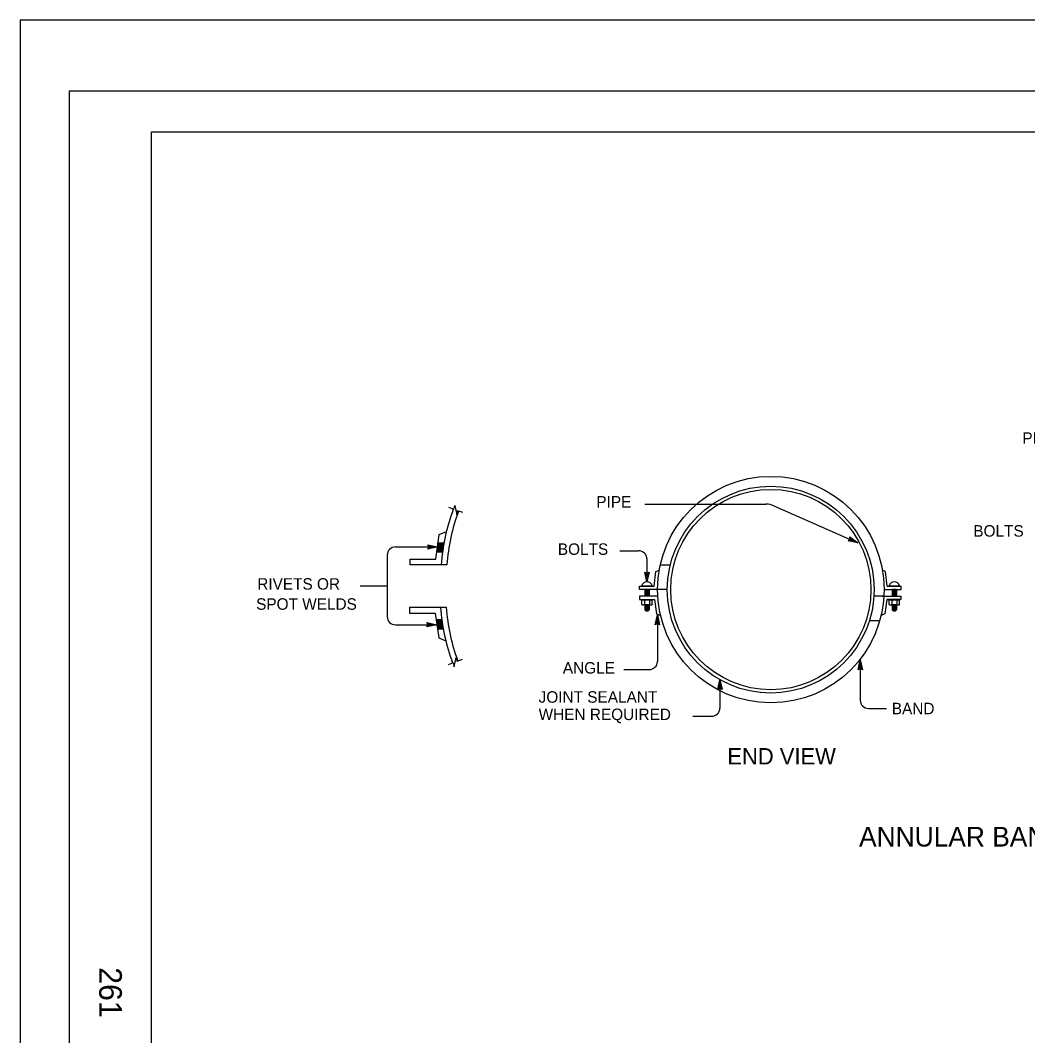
# Model space of a CAD drawing. Extents: x -894 to 866, y -472 to 714.
# Drawn here: x -894 to -280, y 95 to 714 of the extents above; entities that cross this region are included whole.
import ezdxf

# ---------------------------------------------------------------- set-up
doc = ezdxf.new("R2010")
doc.units = 0
for name, color, linetype in [('56 Stage 3 Anno', 7, 'Continuous'), ('57 Undefined', 7, 'Continuous'), ('60 Nongeo Data', 7, 'Continuous'), ('border_PLOTTING-ELEMENTS', 7, 'Continuous'), ('border_rw_22x34_Cut_Lines', 7, 'Continuous'), ('border_SHEET', 7, 'Continuous'), ('border_WITHIN-BORDER-anno', 7, 'Continuous')]:
    doc.layers.add(name, color=color, linetype=linetype)

msp = doc.modelspace()

# ---------------------------------------------------------------- linework, layer by layer
at = {"layer": '56 Stage 3 Anno'}
for p, q in [((-513.5, 418.87), (-439.72, 418.87)), ((-434.89, 417.86), (-383.71, 395.35)), ((-389.74, 396.55), (-388.47, 397.44)), ((-383.71, 395.35), (-389.74, 396.55)), ((-389.74, 396.55), (-389.74, 396.55)), ((-384.99, 395.91), (-389.38, 396.78)), ((-386.24, 396.46), (-389.08, 397.03)), ((-387.5, 397.02), (-388.72, 397.26)), ((-388.47, 397.44), (-388.66, 398.99)), ((-388.66, 398.99), (-388.66, 398.99)), ((-388.66, 398.99), (-383.71, 395.35)), ((-388.61, 398.58), (-384.97, 395.9)), ((-388.54, 398.15), (-386.24, 396.46)), ((-388.52, 397.77), (-387.5, 397.02)), ((-665.47, 392.78), (-639.81, 392.78)), ((-644.98, 392.79), (-645.78, 394.13)), ((-645.78, 394.13), (-645.78, 394.13)), ((-645.78, 394.13), (-639.78, 392.79)), ((-639.78, 392.79), (-645.78, 391.46)), ((-645.78, 391.46), (-644.98, 392.79)), ((-645.78, 391.46), (-645.78, 391.46)), ((-645.57, 393.77), (-641.16, 392.79)), ((-641.18, 392.78), (-645.55, 391.82)), ((-642.55, 392.79), (-645.37, 392.16)), ((-645.33, 393.41), (-642.55, 392.79)), ((-645.16, 393.06), (-643.93, 392.79)), ((-643.93, 392.79), (-645.14, 392.52)), ((-639.78, 392.79), (-639.78, 392.79)), ((-528.73, 390.48), (-517.29, 390.48)), ((-383.71, 395.35), (-383.71, 395.35)), ((-670.47, 387.78), (-670.47, 350.36)), ((-512.29, 385.48), (-512.29, 371.47)), ((-512.29, 371.47), (-513.62, 377.47)), ((-513.62, 377.47), (-513.62, 377.47)), ((-513.62, 377.47), (-512.29, 376.67)), ((-512.29, 376.67), (-510.95, 377.47)), ((-510.95, 377.47), (-512.29, 371.47)), ((-510.95, 377.47), (-510.95, 377.47)), ((-512.29, 372.87), (-513.26, 377.24)), ((-512.29, 374.24), (-512.91, 377.06)), ((-512.28, 375.62), (-512.55, 376.83)), ((-511.3, 377.26), (-512.29, 372.85)), ((-511.66, 377.02), (-512.29, 374.24)), ((-512.29, 371.47), (-512.29, 371.47)), ((-512.01, 376.85), (-512.28, 375.62)), ((-686.92, 368.99), (-670.47, 368.99)), ((-645.55, 345.4), (-646.35, 346.74)), ((-646.35, 346.74), (-646.35, 346.74)), ((-646.35, 346.74), (-640.35, 345.4)), ((-646.13, 346.38), (-641.73, 345.4)), ((-507.21, 345.35), (-505.87, 351.35)), ((-506.85, 345.57), (-505.87, 349.98)), ((-506.49, 345.8), (-505.87, 348.59)), ((-506.15, 345.98), (-505.87, 347.21)), ((-505.87, 351.35), (-505.87, 351.35)), ((-505.87, 351.35), (-504.54, 345.35)), ((-505.87, 351.35), (-505.87, 323.04)), ((-505.87, 349.96), (-504.9, 345.59)), ((-505.87, 348.59), (-505.25, 345.77)), ((-505.87, 347.21), (-505.6, 346)), ((-665.47, 345.36), (-640.45, 345.36)), ((-640.35, 345.4), (-646.35, 344.07)), ((-646.35, 344.07), (-645.55, 345.4)), ((-646.35, 344.07), (-646.35, 344.07)), ((-641.74, 345.4), (-646.11, 344.43)), ((-643.11, 345.4), (-645.93, 344.78)), ((-645.9, 346.02), (-643.11, 345.4)), ((-645.72, 345.68), (-644.49, 345.4)), ((-644.49, 345.4), (-645.7, 345.13)), ((-640.35, 345.4), (-640.35, 345.4)), ((-505.87, 346.15), (-507.21, 345.35)), ((-507.21, 345.35), (-507.21, 345.35)), ((-504.54, 345.35), (-505.87, 346.15)), ((-504.54, 345.35), (-504.54, 345.35)), ((-383.64, 318), (-382.3, 324)), ((-383.29, 318.22), (-382.3, 322.62)), ((-382.3, 324), (-382.3, 299.43)), ((-382.3, 324), (-382.3, 324)), ((-382.3, 324), (-380.97, 318)), ((-382.3, 322.61), (-381.33, 318.24)), ((-526.27, 318.04), (-510.87, 318.04)), ((-382.3, 318.8), (-383.64, 318)), ((-383.64, 318), (-383.64, 318)), ((-382.93, 318.45), (-382.31, 321.24)), ((-382.58, 318.63), (-382.31, 319.86)), ((-382.31, 321.24), (-381.68, 318.41)), ((-382.31, 319.86), (-382.04, 318.65)), ((-380.97, 318), (-382.3, 318.8)), ((-380.97, 318), (-380.97, 318)), ((-469.15, 305.92), (-467.81, 311.92)), ((-468.8, 306.14), (-467.81, 310.54)), ((-467.81, 311.92), (-467.81, 294.61)), ((-467.81, 311.92), (-467.81, 311.92)), ((-467.81, 311.92), (-466.48, 305.92)), ((-467.81, 310.53), (-466.84, 306.16)), ((-467.81, 306.72), (-469.15, 305.92)), ((-469.15, 305.92), (-469.15, 305.92)), ((-468.44, 306.37), (-467.82, 309.16)), ((-468.09, 306.55), (-467.82, 307.78)), ((-467.82, 309.16), (-467.19, 306.34)), ((-467.82, 307.78), (-467.55, 306.57)), ((-466.48, 305.92), (-467.81, 306.72)), ((-466.48, 305.92), (-466.48, 305.92)), ((-377.3, 294.43), (-366.37, 294.43)), ((-484.19, 289.61), (-472.81, 289.61))]:
    msp.add_line(p, q, dxfattribs=at)
for centre, radius, start, end in [((-439.72, 406.87), 12, 66.26061, 90), ((-665.47, 387.78), 5, 90, 180), ((-517.29, 385.48), 5, 0, 90), ((-665.47, 350.36), 5, 180, 270), ((-510.87, 323.04), 5, 270, 0), ((-377.3, 299.43), 5, 180, 270), ((-472.81, 294.61), 5, 270, 0)]:
    msp.add_arc(centre, radius, start, end, dxfattribs=at)
at = {"layer": '60 Nongeo Data'}
for p, q in [((-629.87, 415.63), (-633, 416.77)), ((-624.47, 413.66), (-627.6, 414.8)), ((-638.74, 400.29), (-634.47, 402.11)), ((-640.89, 385.28), (-638.74, 400.29)), ((-636.74, 390.02), (-640.21, 390.02)), ((-636.67, 390.52), (-640.14, 390.52)), ((-636.6, 391.02), (-640.07, 391.02)), ((-636.52, 391.52), (-639.99, 391.52)), ((-636.45, 392.02), (-639.92, 392.02)), ((-636.37, 392.52), (-639.85, 392.52)), ((-636.29, 393.02), (-639.78, 393.02)), ((-636.21, 393.52), (-639.71, 393.52)), ((-636.12, 394.02), (-639.64, 394.02)), ((-636.04, 394.52), (-639.56, 394.52)), ((-635.95, 395.02), (-639.49, 395.02)), ((-656.49, 381.82), (-656.49, 385.28)), ((-656.49, 385.28), (-640.89, 385.28)), ((-636.81, 389.5), (-640.28, 389.5)), ((-634.11, 381.82), (-656.49, 381.82)), ((-507.76, 368.8), (-506.79, 377.78)), ((-506.79, 377.78), (-504.74, 378.65)), ((-504.11, 381.8), (-504.11, 381.8)), ((-504.11, 381.8), (-498, 381.8)), ((-366.87, 377.78), (-368.79, 378.6)), ((-365.89, 368.8), (-366.87, 377.78)), ((-516.79, 366.8), (-516.79, 368.8)), ((-516.79, 368.8), (-507.76, 368.8)), ((-516.79, 368.79), (-507.76, 368.79)), ((-499.82, 366.8), (-516.79, 366.8)), ((-515.7, 369.18), (-508.77, 369.18)), ((-515.7, 368.79), (-515.7, 369.18)), ((-508.77, 368.79), (-515.7, 368.79)), ((-513.47, 366.8), (-513.47, 362.78)), ((-510.96, 366.8), (-513.46, 366.8)), ((-510.96, 365.3), (-513.46, 365.3)), ((-511.34, 366), (-513.09, 366)), ((-510.96, 366.8), (-510.96, 362.78)), ((-508.77, 369.18), (-508.77, 368.79)), ((-367.76, 366.79), (-357.37, 366.79)), ((-365.89, 368.79), (-357.37, 368.79)), ((-365.01, 369.18), (-358.08, 369.18)), ((-365.01, 368.79), (-365.01, 369.18)), ((-358.08, 368.79), (-365.01, 368.79)), ((-362.78, 366.8), (-362.78, 362.78)), ((-360.27, 366.8), (-362.77, 366.8)), ((-360.27, 365.3), (-362.77, 365.3)), ((-360.65, 366.01), (-362.4, 366.01)), ((-360.27, 366.8), (-360.27, 362.78)), ((-358.08, 369.18), (-358.08, 368.79)), ((-357.37, 366.79), (-357.37, 368.79)), ((-505.66, 362.78), (-516.69, 362.78)), ((-516.69, 362.78), (-516.69, 360.78)), ((-516.69, 360.78), (-507.66, 360.78)), ((-516.69, 360.78), (-507.66, 360.78)), ((-515.72, 360.77), (-508.79, 360.77)), ((-515.72, 360.39), (-515.72, 360.77)), ((-508.79, 360.39), (-515.72, 360.39)), ((-508.96, 360.39), (-515.52, 360.39)), ((-515.52, 360.39), (-515.52, 357.95)), ((-513.69, 360.39), (-513.69, 357.95)), ((-510.96, 363.8), (-513.46, 363.8)), ((-511.34, 364.5), (-513.09, 364.5)), ((-511.34, 363), (-513.09, 363)), ((-510.78, 360.39), (-510.78, 357.9)), ((-508.96, 357.93), (-508.96, 360.39)), ((-508.79, 360.77), (-508.79, 360.39)), ((-507.66, 360.78), (-506.42, 352.09)), ((-367.76, 362.78), (-373.95, 362.78)), ((-369, 362.78), (-357.47, 362.78)), ((-365.99, 360.78), (-367.37, 352.03)), ((-357.47, 360.78), (-365.99, 360.78)), ((-365.03, 360.77), (-358.1, 360.77)), ((-365.03, 360.39), (-365.03, 360.77)), ((-358.1, 360.39), (-365.03, 360.39)), ((-358.27, 360.39), (-364.83, 360.39)), ((-364.83, 360.39), (-364.83, 357.95)), ((-363, 360.39), (-363, 357.95)), ((-360.27, 363.8), (-362.77, 363.8)), ((-360.65, 364.51), (-362.4, 364.51)), ((-360.65, 363.01), (-362.4, 363.01)), ((-360.09, 360.39), (-360.09, 357.9)), ((-358.27, 357.93), (-358.27, 360.39)), ((-358.1, 360.77), (-358.1, 360.39)), ((-357.47, 362.78), (-357.47, 360.78)), ((-634.51, 355.97), (-656.89, 355.97)), ((-656.89, 355.97), (-656.89, 352.51)), ((-514.65, 357.47), (-509.92, 357.47)), ((-510.96, 357.47), (-513.47, 357.47)), ((-513.47, 357.47), (-513.47, 354.47)), ((-510.96, 355.97), (-513.47, 355.97)), ((-513.47, 354.47), (-512.84, 353.84)), ((-510.96, 354.47), (-513.47, 354.47)), ((-511.3, 356.69), (-513.18, 356.69)), ((-511.3, 355.19), (-513.18, 355.19)), ((-512.84, 353.84), (-511.58, 353.84)), ((-511.58, 353.84), (-510.96, 354.47)), ((-510.96, 357.47), (-510.96, 354.47)), ((-363.96, 357.47), (-359.23, 357.47)), ((-360.27, 357.47), (-362.78, 357.47)), ((-362.78, 357.47), (-362.78, 354.47)), ((-360.27, 355.97), (-362.78, 355.97)), ((-362.78, 354.47), (-362.15, 353.84)), ((-360.27, 354.47), (-362.78, 354.47)), ((-360.61, 356.72), (-362.48, 356.72)), ((-360.61, 355.22), (-362.48, 355.22)), ((-362.15, 353.84), (-360.89, 353.84)), ((-360.89, 353.84), (-360.27, 354.47)), ((-360.27, 357.47), (-360.27, 354.47)), ((-656.89, 352.51), (-641.29, 352.51)), ((-641.29, 352.51), (-639.13, 337.49)), ((-637.2, 348.29), (-640.68, 348.29)), ((-637.14, 347.77), (-640.61, 347.77)), ((-637.07, 347.27), (-640.54, 347.27)), ((-636.99, 346.77), (-640.46, 346.77)), ((-506.42, 352.09), (-503.95, 351.04)), ((-370.43, 347.78), (-376.75, 347.78)), ((-367.37, 352.03), (-369.57, 351.1)), ((-636.92, 346.27), (-640.39, 346.27)), ((-636.85, 345.77), (-640.32, 345.77)), ((-636.77, 345.27), (-640.25, 345.27)), ((-636.69, 344.77), (-640.18, 344.77)), ((-636.6, 344.27), (-640.11, 344.27)), ((-636.52, 343.77), (-640.03, 343.77)), ((-636.43, 343.27), (-639.96, 343.27)), ((-636.34, 342.77), (-639.89, 342.77)), ((-639.13, 337.49), (-634.86, 335.68)), ((-630.27, 322.16), (-633.39, 321.02)), ((-624.87, 324.12), (-628, 322.99))]:
    msp.add_line(p, q, dxfattribs=at)
for points in [[(-629.87, 415.63), (-629.33, 418), (-628.14, 412.43), (-627.6, 414.8)], [(-630.27, 322.16), (-629.73, 319.78), (-628.54, 325.36), (-628, 322.99)]]:
    msp.add_lwpolyline(points, dxfattribs=at)
for centre, radius in [((-436.76, 366.77), 69), ((-436.82, 366.77), 63), ((-436.76, 366.8), 61)]:
    msp.add_circle(centre, radius, dxfattribs=at)
for centre, radius, start, end in [((-518.6, 373.89), 119.23, 159.471, 176.20536), ((-518.6, 373.89), 115.78, 159.43053, 176.09124), ((-512.22, 368.08), 3.39, 19.1116, 160.79009), ((-361.54, 368.06), 3.39, 19.1116, 160.79009), ((-519, 363.89), 119.23, 183.79464, 200.529), ((-519, 363.89), 115.78, 183.90876, 200.56948), ((-514.62, 358.57), 1.1, 214.76504, 325.97891), ((-512.22, 359.98), 2.51, 233.6874, 305.39241), ((-509.86, 358.62), 1.14, 216.49398, 322.76208), ((-363.93, 358.57), 1.1, 214.76504, 325.97891), ((-361.53, 359.98), 2.51, 233.6874, 305.39241), ((-359.17, 358.62), 1.14, 216.49398, 322.76208)]:
    msp.add_arc(centre, radius, start, end, dxfattribs=at)
at = {"layer": 'border_PLOTTING-ELEMENTS'}
for points in [[(-894.04, -472.44), (865.96, -472.44), (865.96, 713.56), (-894.04, 713.56)], [(-864.04, 670.56), (835.96, 670.56), (835.96, -429.44), (-864.04, -429.44)]]:
    msp.add_lwpolyline(points, close=True, dxfattribs=at)
at = {"layer": 'border_rw_22x34_Cut_Lines'}
msp.add_lwpolyline([(-864.04, 670.56), (835.96, 670.56), (835.96, -429.44), (-864.04, -429.44)], close=True, dxfattribs=at)
at = {"layer": 'border_SHEET'}
for p, q in [((-814.04, 645.56), (810.96, 645.56)), ((-814.04, -404.44), (-814.04, 645.56))]:
    msp.add_line(p, q, dxfattribs=at)

# ---------------------------------------------------------------- texts
at = {"layer": '57 Undefined'}
for s, height, p in [('PIPE', 7, (-283.52, 455.59)), ('PIPE', 7, (-543.06, 416.76)), ('BOLTS', 7, (-313.38, 399.05)), ('BOLTS', 7, (-566.53, 387.94)), ('RIVETS OR ', 7, (-749.68, 366.75)), ('SPOT WELDS', 7, (-750.36, 354.51)), ('ANGLE', 7, (-563.48, 315.63)), ('JOINT SEALANT', 7, (-578.24, 297.89)), ('BAND', 7, (-363.05, 290.85)), ('WHEN REQUIRED', 7, (-578.24, 287.31)), ('END VIEW', 10, (-463.25, 260.26)), ('ANNULAR BAND', 12, (-383.01, 210.27))]:
    msp.add_text(s, height=height, dxfattribs=at).set_placement(p)
at = {"layer": 'border_WITHIN-BORDER-anno'}
msp.add_text('261', height=13.78, rotation=270, dxfattribs=at).set_placement((-845.95, 136.77))

doc.saveas('drawing.dxf')
